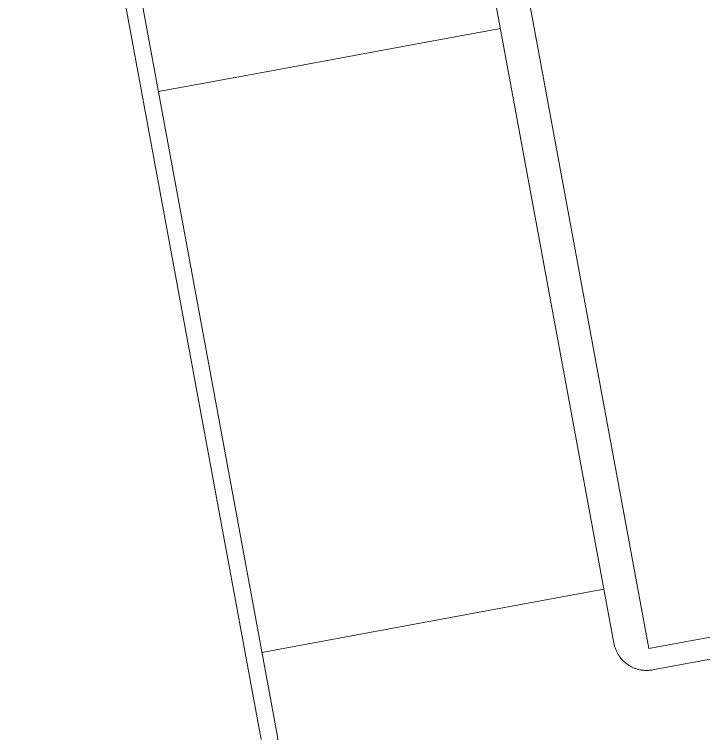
# Model space of a CAD drawing. Header units: millimetres. Extents: x -159872 to 386485, y -250577 to 158966.
# Drawn here: x 178065.93 to 178094.95, y 3657.51 to 3688.02 of the extents above; entities that cross this region are included whole.
import ezdxf

# ---------------------------------------------------------------- set-up
doc = ezdxf.new("R2010")
doc.units = ezdxf.units.MM
doc.layers.get('0').update_dxf_attribs({"lineweight": 25})
doc.layers.add('LDS-equipment-kitchen equipment', color=3, linetype='Continuous', lineweight=13)

# ---------------------------------------------------------------- blocks, each defined once
blk = doc.blocks.new('A$C73be1ed8')
for points in [[(673.737, 688.445, 0), (673.703, 688.442, 0), (673.669, 688.44, 0), (673.634, 688.438, 0), (673.6, 688.438, 0)], [(672.312, 673.788, 0), (672.346, 673.787, 0), (672.381, 673.786, 0), (672.415, 673.784, 0), (672.449, 673.781, 0), (672.484, 673.777, 0), (672.518, 673.773, 0), (672.551, 673.767, 0), (672.585, 673.761, 0), (672.619, 673.754, 0), (672.652, 673.746, 0), (672.686, 673.737, 0), (672.719, 673.728, 0), (672.751, 673.717, 0), (672.784, 673.706, 0), (672.816, 673.694, 0), (672.848, 673.681, 0), (672.879, 673.668, 0), (672.911, 673.653, 0), (672.942, 673.638, 0), (672.972, 673.623, 0), (673.002, 673.606, 0), (673.032, 673.589, 0), (673.061, 673.571, 0), (673.09, 673.552, 0), (673.118, 673.532, 0), (673.146, 673.512, 0), (673.173, 673.492, 0), (673.2, 673.47, 0), (673.227, 673.448, 0), (673.252, 673.425, 0), (673.277, 673.402, 0), (673.302, 673.378, 0), (673.326, 673.353, 0), (673.349, 673.328, 0), (673.372, 673.302, 0), (673.394, 673.276, 0), (673.416, 673.249, 0), (673.437, 673.222, 0), (673.457, 673.194, 0), (673.476, 673.166, 0), (673.495, 673.137, 0), (673.513, 673.108, 0), (673.53, 673.078, 0), (673.547, 673.048, 0), (673.563, 673.017, 0), (673.578, 672.986, 0), (673.592, 672.955, 0), (673.606, 672.924, 0), (673.618, 672.892, 0), (673.63, 672.86, 0), (673.641, 672.827, 0), (673.652, 672.794, 0), (673.661, 672.761, 0), (673.67, 672.728, 0), (673.678, 672.695, 0), (673.685, 672.661, 0), (673.692, 672.627, 0), (673.697, 672.593, 0), (673.702, 672.559, 0), (673.705, 672.525, 0), (673.708, 672.491, 0), (673.71, 672.457, 0), (673.712, 672.422, 0), (673.712, 672.388, 0)]]:
    blk.add_polyline3d(points)
at = {"transparency": 33554687}
for points in [[(616.4, 689.138, 0), (673.6, 689.138, 0)], [(616.4, 688.438, 0), (673.6, 688.438, 0)], [(646, 683.438, 0), (646, 688.438, 0)], [(670, 688.438, 0), (670, 683.438, 0)], [(646, 678.438, 0), (646, 683.438, 0)], [(670, 683.438, 0), (670, 678.438, 0)], [(646, 673.788, 0), (646, 678.438, 0)], [(670, 678.438, 0), (670, 673.788, 0)], [(636.212, 673.788, 0), (672.312, 673.788, 0)], [(643.362, 672.388, 0), (672.8, 672.388, 0)], [(672.8, 625.188, 0), (672.8, 672.388, 0)], [(673.712, 625.188, 0), (673.712, 672.388, 0)]]:
    blk.add_polyline3d(points, dxfattribs=at)

msp = doc.modelspace()

# ---------------------------------------------------------------- block references
at = {"layer": 'LDS-equipment-kitchen equipment', "xscale": -1, "rotation": 100.4582459913295}
msp.add_blockref('A$C73be1ed8', (178631.73576, 4445.00837, 0), dxfattribs=at)

doc.saveas('drawing.dxf')
